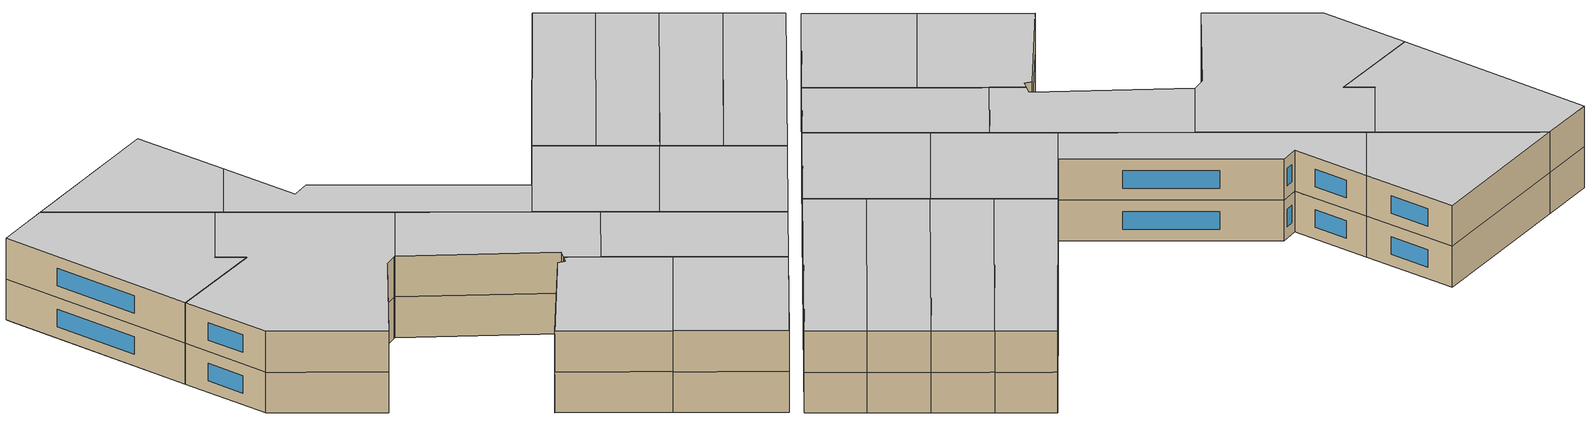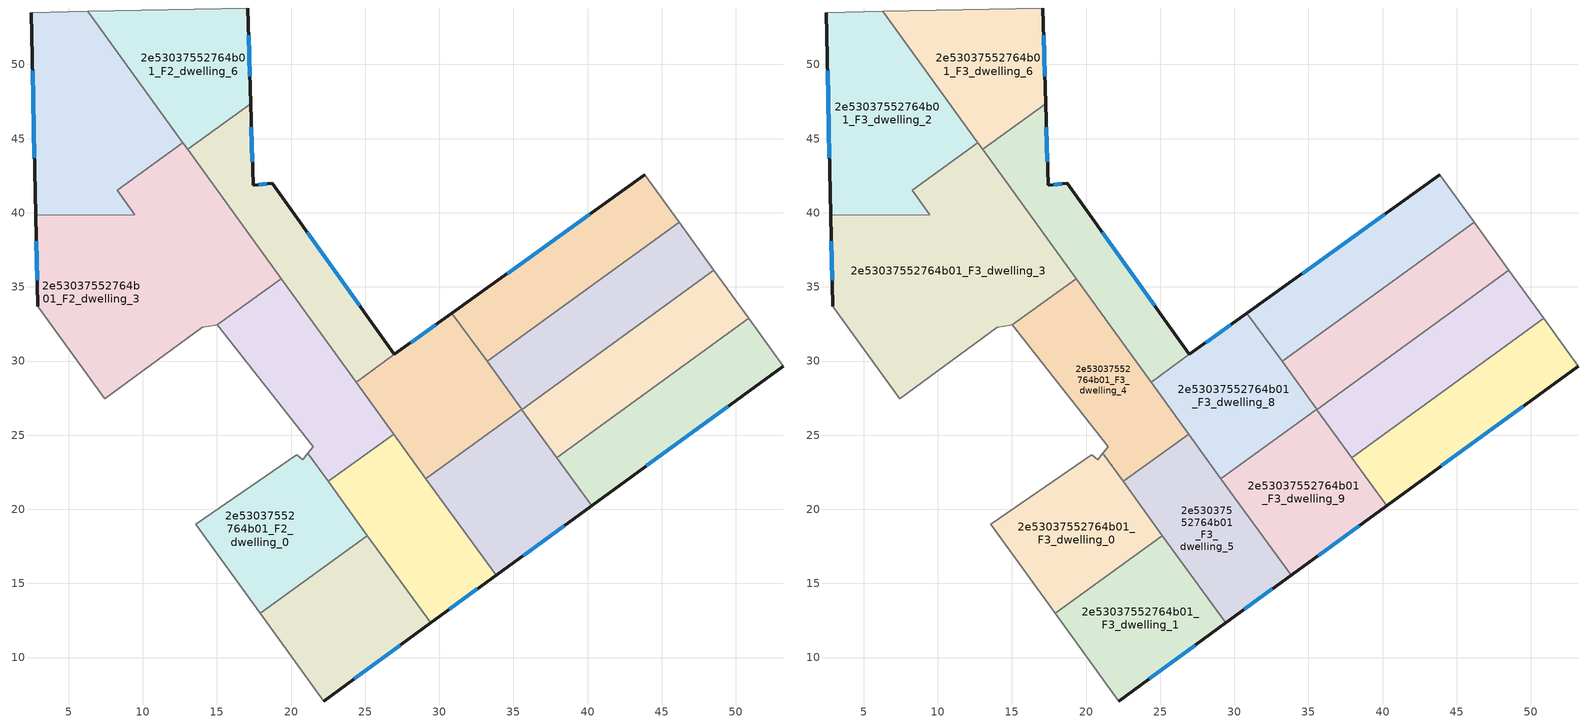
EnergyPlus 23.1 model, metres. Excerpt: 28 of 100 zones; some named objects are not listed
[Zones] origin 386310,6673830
2e53037552764b01_F2_dwelling_0
 floor to 2e53037552764b01_F1_dwelling_0 (EU_floor_Construction): 21.43,23.36 23.51,20.48 17.42,13.65 13.56,18.98 20.37,23.68 20.79,23.34 21.07,23.68 z6
 floor to 2e53037552764b01_F1_dwelling_1 (EU_floor_Construction): 23.51,20.48 25.15,18.22 17.91,12.98 17.42,13.65 z6
 floor to 2e53037552764b01_F1_dwelling_4 (EU_floor_Construction): 21.14,23.76 21.43,23.36 21.07,23.68 z6
 wall adiabatic (EU_wall_Construction): 21.14,23.76 20.79,23.34 20.37,23.68 13.56,18.98 17.91,12.98 z6:9
 wall to 2e53037552764b01_F2_dwelling_1 (EU_wall_Construction): 17.91,12.98 25.15,18.22 z6:9
 wall to 2e53037552764b01_F2_dwelling_5 (EU_wall_Construction): 25.15,18.22 22.5,21.88 z6:9
 wall to 2e53037552764b01_F2_dwelling_4 (EU_wall_Construction): 22.5,21.88 21.14,23.76 z6:9
2e53037552764b01_F2_dwelling_1
 floor to 2e53037552764b01_F1_dwelling_2 (EU_floor_Construction): 26.4,16.5 29.41,12.33 22.19,7.07 20.31,9.67 z6
 floor to 2e53037552764b01_F1_dwelling_1 (EU_floor_Construction): 25.15,18.22 26.4,16.5 20.31,9.67 17.91,12.98 z6
 wall outside (EU_wall_Construction): 22.19,7.07 29.41,12.33 z6:9
 wall adiabatic (EU_wall_Construction): 17.91,12.98 22.19,7.07 z6:9
 wall to 2e53037552764b01_F2_dwelling_5 (EU_wall_Construction): 29.41,12.33 25.15,18.22 z6:9
 window (EU_Window_Construction): 24.25,8.57 27.35,10.83 z6.86:8.14
2e53037552764b01_F2_dwelling_10
 floor to 2e53037552764b01_F1_dwelling_12 (EU_floor_Construction): 43.86,42.57 45.87,39.79 44.22,37.93 35.83,31.86 32.76,34.6 z6
 floor to 2e53037552764b01_F1_dwelling_13 (EU_floor_Construction): 45.87,39.79 46.18,39.36 44.22,37.93 z6
 floor to 2e53037552764b01_F1_dwelling_10 (EU_floor_Construction): 35.83,31.86 33.22,29.97 30.85,33.23 32.76,34.6 z6
 wall outside (EU_wall_Construction): 43.86,42.57 30.85,33.23 z6:9
 wall adiabatic (EU_wall_Construction): 46.18,39.36 43.86,42.57 z6:9
 wall to 2e53037552764b01_F2_dwelling_11 (EU_wall_Construction): 33.22,29.97 46.18,39.36 z6:9
 wall to 2e53037552764b01_F2_dwelling_8 (EU_wall_Construction): 30.85,33.23 33.22,29.97 z6:9
 window (EU_Window_Construction): 40.14,39.9 34.57,35.9 z6.86:8.14
2e53037552764b01_F2_dwelling_11
 floor to 2e53037552764b01_F1_dwelling_13 (EU_floor_Construction): 46.18,39.36 48.52,36.12 38.89,29.14 37.49,30.39 44.22,37.93 z6
 floor to 2e53037552764b01_F1_dwelling_10 (EU_floor_Construction): 38.37,29.61 36.26,27.24 35.56,26.73 35.55,26.75 33.22,29.97 35.83,31.86 z6
 floor to 2e53037552764b01_F1_dwelling_12 (EU_floor_Construction): 44.22,37.93 37.49,30.39 35.83,31.86 z6
 floor adiabatic (EU_floor_Construction): 38.89,29.14 36.26,27.24 38.37,29.61 z6
 wall adiabatic (EU_wall_Construction): 48.52,36.12 46.18,39.36 z6:9
 wall to 2e53037552764b01_F2_dwelling_12 (EU_wall_Construction): 35.56,26.73 48.52,36.12 z6:9
 wall to 2e53037552764b01_F2_dwelling_9 (EU_wall_Construction): 35.55,26.75 35.56,26.73 z6:9
 wall to 2e53037552764b01_F2_dwelling_8 (EU_wall_Construction): 33.21,29.97 35.55,26.75 z6:9
2e53037552764b01_F2_dwelling_12
 floor to 2e53037552764b01_F1_dwelling_14 (EU_floor_Construction): 49.03,35.41 50.86,32.87 41.95,26.42 41.43,26.88 z6
 floor to 2e53037552764b01_F1_dwelling_13 (EU_floor_Construction): 48.52,36.12 49.03,35.41 41.43,26.88 38.89,29.14 z6
 floor to 2e53037552764b01_F1_dwelling_10 (EU_floor_Construction): 36.26,27.24 35.67,26.58 35.56,26.73 z6
 floor adiabatic (EU_floor_Construction): 41.95,26.42 37.91,23.49 35.67,26.58 36.26,27.24 38.89,29.14 z6
 wall adiabatic (EU_wall_Construction): 50.86,32.87 48.52,36.12 z6:9
 wall to 2e53037552764b01_F2_dwelling_13 (EU_wall_Construction): 37.91,23.49 50.86,32.87 z6:9
 wall to 2e53037552764b01_F2_dwelling_9 (EU_wall_Construction): 35.56,26.73 37.91,23.49 z6:9
2e53037552764b01_F2_dwelling_13
 floor to 2e53037552764b01_F1_dwelling_14 (EU_floor_Construction): 50.86,32.87 53.19,29.65 45.01,23.69 41.95,26.42 z6
 floor adiabatic (EU_floor_Construction): 45.01,23.69 40.26,20.23 37.91,23.49 41.95,26.42 z6
 wall outside (EU_wall_Construction): 40.26,20.23 53.19,29.65 z6:9
 wall adiabatic (EU_wall_Construction): 53.19,29.65 50.86,32.87 z6:9
 wall to 2e53037552764b01_F2_dwelling_9 (EU_wall_Construction): 37.91,23.49 40.26,20.23 z6:9
 window (EU_Window_Construction): 43.96,22.92 49.5,26.96 z6.86:8.14
2e53037552764b01_F2_dwelling_2
 floor adiabatic (EU_floor_Construction): 12.32,44.43 8.72,41.82 2.61,47.26 2.48,53.19 z6
 floor to 2e53037552764b01_F1_dwelling_3 (EU_floor_Construction): 8.72,41.82 8.29,41.51 9.47,39.88 2.77,39.82 2.61,47.26 z6
 floor to 2e53037552764b01_F1_dwelling_7 (EU_floor_Construction): 6.28,53.58 12.7,44.71 12.32,44.43 2.48,53.19 2.48,53.5 z6
 wall outside (EU_wall_Construction): 2.48,53.5 2.77,39.82 z6:9
 wall to 2e53037552764b01_F2_dwelling_3 (EU_wall_Construction): 2.77,39.82 9.47,39.88 8.29,41.51 12.7,44.71 z6:9
 wall adiabatic (EU_wall_Construction): 6.28,53.58 2.48,53.5 z6:9
 wall to 2e53037552764b01_F2_dwelling_6 (EU_wall_Construction): 12.7,44.71 6.28,53.58 z6:9
 window (EU_Window_Construction): 2.56,49.59 2.69,43.72 z6.86:8.14
2e53037552764b01_F2_dwelling_3
 floor to 2e53037552764b01_F1_dwelling_3 (EU_floor_Construction): 13.56,37.51 10.01,33.53 12.58,31.24 7.44,27.44 2.9,33.71 2.77,39.82 9.47,39.88 8.29,41.51 8.72,41.82 z6
 floor to 2e53037552764b01_F1_dwelling_4 (EU_floor_Construction): 17.36,34.12 15.03,32.44 14.87,32.42 14.01,32.29 12.58,31.24 10.01,33.53 13.56,37.51 z6
 floor to 2e53037552764b01_F1_dwelling_6 (EU_floor_Construction): 12.82,43.99 9.93,40.74 8.72,41.82 12.32,44.43 z6
 floor to 2e53037552764b01_F1_dwelling_7 (EU_floor_Construction): 12.82,43.99 12.32,44.43 12.7,44.71 19.33,35.55 17.36,34.12 9.93,40.74 z6
 wall outside (EU_wall_Construction): 2.77,39.82 2.9,33.71 z6:9
 wall to 2e53037552764b01_F2_dwelling_4 (EU_wall_Construction): 15.03,32.44 19.33,35.55 z6:9
 wall adiabatic (EU_wall_Construction): 2.9,33.71 7.44,27.44 14.01,32.29 14.87,32.42 15.03,32.44 z6:9
 wall to 2e53037552764b01_F2_dwelling_7 (EU_wall_Construction): 19.33,35.55 13.02,44.27 z6:9
 wall to 2e53037552764b01_F2_dwelling_6 (EU_wall_Construction): 13.02,44.27 12.7,44.71 z6:9
 window (EU_Window_Construction): 2.81,38.07 2.87,35.45 z6.86:8.14
2e53037552764b01_F2_dwelling_4
 floor to 2e53037552764b01_F1_dwelling_4 (EU_floor_Construction): 25.83,26.58 26.14,26.15 22.67,22.26 21.43,23.36 21.14,23.76 21.5,24.22 15.03,32.44 17.36,34.12 z6
 floor to 2e53037552764b01_F1_dwelling_5 (EU_floor_Construction): 26.14,26.15 26.92,25.07 22.83,22.11 22.67,22.26 z6
 floor to 2e53037552764b01_F1_dwelling_8 (EU_floor_Construction): 20.14,34.44 25.83,26.58 18.75,32.88 z6
 floor to 2e53037552764b01_F1_dwelling_0 (EU_floor_Construction): 22.83,22.11 22.5,21.88 21.43,23.36 z6
 floor to 2e53037552764b01_F1_dwelling_7 (EU_floor_Construction): 19.33,35.55 20.14,34.44 18.75,32.88 17.36,34.12 z6
 wall to 2e53037552764b01_F2_dwelling_5 (EU_wall_Construction): 22.5,21.88 26.92,25.08 z6:9
 wall adiabatic (EU_wall_Construction): 15.03,32.44 21.5,24.22 21.14,23.76 z6:9
 wall to 2e53037552764b01_F2_dwelling_8 (EU_wall_Construction): 26.92,25.08 24.38,28.57 z6:9
 wall to 2e53037552764b01_F2_dwelling_7 (EU_wall_Construction): 24.38,28.57 19.33,35.55 z6:9
2e53037552764b01_F2_dwelling_5
 floor to 2e53037552764b01_F1_dwelling_2 (EU_floor_Construction): 31.83,14.09 29.41,12.33 26.4,16.5 27.61,17.86 z6
 floor to 2e53037552764b01_F1_dwelling_0 (EU_floor_Construction): 24.02,21.05 23.51,20.48 22.5,21.88 22.83,22.11 z6
 floor to 2e53037552764b01_F1_dwelling_5 (EU_floor_Construction): 26.92,25.07 33.82,15.54 31.83,14.09 22.83,22.11 z6
 floor to 2e53037552764b01_F1_dwelling_1 (EU_floor_Construction): 27.61,17.86 26.4,16.5 23.51,20.48 24.02,21.05 z6
 wall outside (EU_wall_Construction): 29.41,12.33 33.82,15.54 z6:9
 wall to 2e53037552764b01_F2_dwelling_9 (EU_wall_Construction): 33.82,15.54 29.09,22.07 z6:9
 wall to 2e53037552764b01_F2_dwelling_8 (EU_wall_Construction): 29.09,22.07 26.92,25.07 z6:9
 window (EU_Window_Construction): 30.67,13.25 32.56,14.62 z6.86:8.14
2e53037552764b01_F2_dwelling_6
 floor to 2e53037552764b01_F1_dwelling_7 (EU_floor_Construction): 17.08,53.81 17.27,47.34 13.02,44.27 6.28,53.58 z6
 wall outside (EU_wall_Construction): 17.27,47.34 17.08,53.81 z6:9
 wall to 2e53037552764b01_F2_dwelling_7 (EU_wall_Construction): 13.02,44.27 17.27,47.34 z6:9
 wall adiabatic (EU_wall_Construction): 17.08,53.81 6.28,53.58 z6:9
 window (EU_Window_Construction): 17.22,49.19 17.13,51.96 z6.86:8.14
2e53037552764b01_F2_dwelling_7
 floor adiabatic (EU_floor_Construction): 22.34,36.92 26.97,30.45 24.38,28.57 20.14,34.44 z6
 floor to 2e53037552764b01_F1_dwelling_7 (EU_floor_Construction): 17.27,47.34 17.43,41.87 18.72,41.98 22.34,36.92 20.14,34.44 13.02,44.27 z6
 wall outside (EU_wall_Construction): 26.97,30.45 18.72,41.98 17.43,41.87 17.27,47.34 z6:9
 wall to 2e53037552764b01_F2_dwelling_8 (EU_wall_Construction): 24.38,28.57 26.97,30.45 z6:9
 window (EU_Window_Construction): 17.39,43.43 17.32,45.78 / 18.35,41.95 17.8,41.9 / 24.62,33.74 21.08,38.68 z6.86:8.14
2e53037552764b01_F2_dwelling_8
 floor to 2e53037552764b01_F1_dwelling_10 (EU_floor_Construction): 30.85,33.23 35.55,26.75 33.68,25.4 27.55,30.86 z6
 floor to 2e53037552764b01_F1_dwelling_5 (EU_floor_Construction): 30.08,22.79 29.09,22.07 26.14,26.15 26.21,26.24 z6
 floor to 2e53037552764b01_F1_dwelling_8 (EU_floor_Construction): 30.66,28.1 27.77,24.85 25.83,26.58 24.38,28.57 26.97,30.45 27.55,30.86 z6
 floor to 2e53037552764b01_F1_dwelling_9 (EU_floor_Construction): 33.68,25.4 30.08,22.79 27.77,24.85 30.66,28.1 z6
 floor to 2e53037552764b01_F1_dwelling_4 (EU_floor_Construction): 26.21,26.24 26.14,26.15 25.83,26.58 z6
 wall outside (EU_wall_Construction): 30.85,33.23 26.97,30.45 z6:9
 wall to 2e53037552764b01_F2_dwelling_9 (EU_wall_Construction): 29.09,22.07 35.55,26.75 z6:9
 window (EU_Window_Construction): 29.74,32.44 28.08,31.24 z6.86:8.14
2e53037552764b01_F2_dwelling_9
 floor to 2e53037552764b01_F1_dwelling_5 (EU_floor_Construction): 36.24,17.3 33.82,15.54 29.09,22.07 30.08,22.79 z6
 floor to 2e53037552764b01_F1_dwelling_9 (EU_floor_Construction): 39.84,19.92 36.24,17.3 30.08,22.79 33.68,25.4 z6
 floor to 2e53037552764b01_F1_dwelling_10 (EU_floor_Construction): 35.56,26.73 35.67,26.58 34.21,24.93 33.68,25.4 35.55,26.75 z6
 floor to 2e53037552764b01_F1_dwelling_11 (EU_floor_Construction): 35.67,26.58 40.26,20.23 39.84,19.92 34.21,24.93 z6
 wall outside (EU_wall_Construction): 33.82,15.54 40.26,20.23 z6:9
 window (EU_Window_Construction): 35.66,16.88 38.42,18.89 z6.86:8.14
2e53037552764b01_F3_dwelling_0
 floor to 2e53037552764b01_F2_dwelling_0 (EU_floor_Construction): 21.14,23.76 25.15,18.22 17.91,12.98 13.56,18.98 20.37,23.68 20.79,23.34 z9
 wall adiabatic (EU_wall_Construction): 21.14,23.76 20.79,23.34 20.37,23.68 13.56,18.98 17.91,12.98 z9:12
 wall to 2e53037552764b01_F3_dwelling_1 (EU_wall_Construction): 17.91,12.98 25.15,18.22 z9:12
 wall to 2e53037552764b01_F3_dwelling_5 (EU_wall_Construction): 25.15,18.22 22.5,21.88 z9:12
 wall to 2e53037552764b01_F3_dwelling_4 (EU_wall_Construction): 22.5,21.88 21.14,23.76 z9:12
 ceiling to 2e53037552764b01_F4_dwelling_0 (EU_floor_Construction): 25.15,18.22 21.14,23.76 20.79,23.34 20.37,23.68 13.56,18.98 17.91,12.98 z12
2e53037552764b01_F3_dwelling_1
 floor to 2e53037552764b01_F2_dwelling_1 (EU_floor_Construction): 25.15,18.22 29.41,12.33 22.19,7.07 17.91,12.98 z9
 wall outside (EU_wall_Construction): 22.19,7.07 29.41,12.33 z9:12
 wall adiabatic (EU_wall_Construction): 17.91,12.98 22.19,7.07 z9:12
 wall to 2e53037552764b01_F3_dwelling_5 (EU_wall_Construction): 29.41,12.33 25.15,18.22 z9:12
 window (EU_Window_Construction): 24.25,8.57 27.35,10.83 z9.86:11.14
 ceiling to 2e53037552764b01_F4_dwelling_1 (EU_floor_Construction): 29.41,12.33 25.15,18.22 17.91,12.98 22.19,7.07 z12
2e53037552764b01_F3_dwelling_10
 floor to 2e53037552764b01_F2_dwelling_10 (EU_floor_Construction): 43.86,42.57 46.18,39.36 33.22,29.97 30.85,33.23 z9
 wall outside (EU_wall_Construction): 43.86,42.57 30.85,33.23 z9:12
 wall adiabatic (EU_wall_Construction): 46.18,39.36 43.86,42.57 z9:12
 wall to 2e53037552764b01_F3_dwelling_11 (EU_wall_Construction): 33.22,29.97 46.18,39.36 z9:12
 wall to 2e53037552764b01_F3_dwelling_8 (EU_wall_Construction): 30.85,33.23 33.22,29.97 z9:12
 window (EU_Window_Construction): 40.14,39.9 34.57,35.9 z9.86:11.14
 ceiling to 2e53037552764b01_F4_dwelling_10 (EU_floor_Construction): 46.18,39.36 43.86,42.57 30.85,33.23 33.22,29.97 z12
2e53037552764b01_F3_dwelling_11
 floor to 2e53037552764b01_F2_dwelling_11 (EU_floor_Construction): 46.18,39.36 48.52,36.12 35.56,26.73 33.22,29.97 z9
 wall adiabatic (EU_wall_Construction): 48.52,36.12 46.18,39.36 z9:12
 wall to 2e53037552764b01_F3_dwelling_12 (EU_wall_Construction): 35.56,26.73 48.52,36.12 z9:12
 wall to 2e53037552764b01_F3_dwelling_9 (EU_wall_Construction): 35.55,26.75 35.56,26.73 z9:12
 wall to 2e53037552764b01_F3_dwelling_8 (EU_wall_Construction): 33.21,29.97 35.55,26.75 z9:12
 ceiling to 2e53037552764b01_F4_dwelling_11 (EU_floor_Construction): 48.52,36.12 46.18,39.36 33.22,29.97 35.56,26.73 z12
2e53037552764b01_F3_dwelling_12
 floor to 2e53037552764b01_F2_dwelling_12 (EU_floor_Construction): 48.52,36.12 50.86,32.87 37.91,23.49 35.56,26.73 z9
 wall adiabatic (EU_wall_Construction): 50.86,32.87 48.52,36.12 z9:12
 wall to 2e53037552764b01_F3_dwelling_13 (EU_wall_Construction): 37.91,23.49 50.86,32.87 z9:12
 wall to 2e53037552764b01_F3_dwelling_9 (EU_wall_Construction): 35.56,26.73 37.91,23.49 z9:12
 ceiling to 2e53037552764b01_F4_dwelling_12 (EU_floor_Construction): 50.86,32.87 48.52,36.12 35.56,26.73 37.91,23.49 z12
2e53037552764b01_F3_dwelling_13
 floor to 2e53037552764b01_F2_dwelling_13 (EU_floor_Construction): 50.86,32.87 53.19,29.65 40.26,20.23 37.91,23.49 z9
 wall outside (EU_wall_Construction): 40.26,20.23 53.19,29.65 z9:12
 wall adiabatic (EU_wall_Construction): 53.19,29.65 50.86,32.87 z9:12
 wall to 2e53037552764b01_F3_dwelling_9 (EU_wall_Construction): 37.91,23.49 40.26,20.23 z9:12
 window (EU_Window_Construction): 43.96,22.92 49.5,26.96 z9.86:11.14
 ceiling to 2e53037552764b01_F4_dwelling_13 (EU_floor_Construction): 53.19,29.65 50.86,32.87 37.91,23.49 40.26,20.23 z12
2e53037552764b01_F3_dwelling_2
 floor to 2e53037552764b01_F2_dwelling_2 (EU_floor_Construction): 6.28,53.58 12.7,44.71 8.29,41.51 9.47,39.88 2.77,39.82 2.48,53.5 z9
 wall outside (EU_wall_Construction): 2.48,53.5 2.77,39.82 z9:12
 wall to 2e53037552764b01_F3_dwelling_3 (EU_wall_Construction): 2.77,39.82 9.47,39.88 8.29,41.51 12.7,44.71 z9:12
 wall adiabatic (EU_wall_Construction): 6.28,53.58 2.48,53.5 z9:12
 wall to 2e53037552764b01_F3_dwelling_6 (EU_wall_Construction): 12.7,44.71 6.28,53.58 z9:12
 window (EU_Window_Construction): 2.56,49.59 2.69,43.72 z9.86:11.14
 ceiling to 2e53037552764b01_F4_dwelling_2 (EU_floor_Construction): 9.47,39.88 8.29,41.51 12.7,44.71 6.28,53.58 2.48,53.5 2.77,39.82 z12
2e53037552764b01_F3_dwelling_3
 floor to 2e53037552764b01_F2_dwelling_3 (EU_floor_Construction): 12.7,44.71 19.33,35.55 15.03,32.44 14.87,32.42 14.01,32.29 7.44,27.44 2.9,33.71 2.77,39.82 9.47,39.88 8.29,41.51 z9
 wall outside (EU_wall_Construction): 2.77,39.82 2.9,33.71 z9:12
 wall to 2e53037552764b01_F3_dwelling_4 (EU_wall_Construction): 15.03,32.44 19.33,35.55 z9:12
 wall adiabatic (EU_wall_Construction): 2.9,33.71 7.44,27.44 14.01,32.29 14.87,32.42 15.03,32.44 z9:12
 wall to 2e53037552764b01_F3_dwelling_7 (EU_wall_Construction): 19.33,35.55 13.02,44.27 z9:12
 wall to 2e53037552764b01_F3_dwelling_6 (EU_wall_Construction): 13.02,44.27 12.7,44.71 z9:12
 window (EU_Window_Construction): 2.81,38.07 2.87,35.45 z9.86:11.14
 ceiling to 2e53037552764b01_F4_dwelling_3 (EU_floor_Construction): 15.03,32.44 19.33,35.55 12.7,44.71 8.29,41.51 9.47,39.88 2.77,39.82 2.9,33.71 7.44,27.44 14.01,32.29 14.87,32.42 z12
2e53037552764b01_F3_dwelling_4
 floor to 2e53037552764b01_F2_dwelling_4 (EU_floor_Construction): 19.33,35.55 26.92,25.08 22.5,21.88 21.14,23.76 21.5,24.22 15.03,32.44 z9
 wall to 2e53037552764b01_F3_dwelling_5 (EU_wall_Construction): 22.5,21.88 26.92,25.08 z9:12
 wall adiabatic (EU_wall_Construction): 15.03,32.44 21.5,24.22 21.14,23.76 z9:12
 wall to 2e53037552764b01_F3_dwelling_8 (EU_wall_Construction): 26.92,25.08 24.38,28.57 z9:12
 wall to 2e53037552764b01_F3_dwelling_7 (EU_wall_Construction): 24.38,28.57 19.33,35.55 z9:12
 ceiling to 2e53037552764b01_F4_dwelling_4 (EU_floor_Construction): 26.92,25.08 19.33,35.55 15.03,32.44 21.5,24.22 21.14,23.76 22.5,21.88 z12
2e53037552764b01_F3_dwelling_5
 floor to 2e53037552764b01_F2_dwelling_5 (EU_floor_Construction): 26.92,25.08 33.82,15.54 29.41,12.33 22.5,21.88 z9
 wall outside (EU_wall_Construction): 29.41,12.33 33.82,15.54 z9:12
 wall to 2e53037552764b01_F3_dwelling_9 (EU_wall_Construction): 33.82,15.54 29.09,22.07 z9:12
 wall to 2e53037552764b01_F3_dwelling_8 (EU_wall_Construction): 29.09,22.07 26.92,25.07 z9:12
 window (EU_Window_Construction): 30.67,13.25 32.56,14.62 z9.86:11.14
 ceiling to 2e53037552764b01_F4_dwelling_5 (EU_floor_Construction): 33.82,15.54 26.92,25.08 22.5,21.88 29.41,12.33 z12
2e53037552764b01_F3_dwelling_6
 floor to 2e53037552764b01_F2_dwelling_6 (EU_floor_Construction): 17.08,53.81 17.27,47.34 13.02,44.27 6.28,53.58 z9
 wall outside (EU_wall_Construction): 17.27,47.34 17.08,53.81 z9:12
 wall to 2e53037552764b01_F3_dwelling_7 (EU_wall_Construction): 13.02,44.27 17.27,47.34 z9:12
 wall adiabatic (EU_wall_Construction): 17.08,53.81 6.28,53.58 z9:12
 window (EU_Window_Construction): 17.22,49.19 17.13,51.96 z9.86:11.14
 ceiling to 2e53037552764b01_F4_dwelling_6 (EU_floor_Construction): 17.27,47.34 17.08,53.81 6.28,53.58 13.02,44.27 z12
2e53037552764b01_F3_dwelling_7
 floor to 2e53037552764b01_F2_dwelling_7 (EU_floor_Construction): 17.27,47.34 17.43,41.87 18.72,41.98 26.97,30.45 24.38,28.57 13.02,44.27 z9
 wall outside (EU_wall_Construction): 26.97,30.45 18.72,41.98 17.43,41.87 17.27,47.34 z9:12
 wall to 2e53037552764b01_F3_dwelling_8 (EU_wall_Construction): 24.38,28.57 26.97,30.45 z9:12
 window (EU_Window_Construction): 17.39,43.43 17.32,45.78 / 18.35,41.95 17.8,41.9 / 24.62,33.74 21.08,38.68 z9.86:11.14
 ceiling to 2e53037552764b01_F4_dwelling_7 (EU_floor_Construction): 26.97,30.45 18.72,41.98 17.43,41.87 17.27,47.34 13.02,44.27 24.38,28.57 z12
2e53037552764b01_F3_dwelling_8
 floor to 2e53037552764b01_F2_dwelling_8 (EU_floor_Construction): 30.85,33.23 35.55,26.75 29.09,22.07 24.38,28.57 26.97,30.45 z9
 wall outside (EU_wall_Construction): 30.85,33.23 26.97,30.45 z9:12
 wall to 2e53037552764b01_F3_dwelling_9 (EU_wall_Construction): 29.09,22.07 35.55,26.75 z9:12
 window (EU_Window_Construction): 29.74,32.44 28.08,31.24 z9.86:11.14
 ceiling to 2e53037552764b01_F4_dwelling_8 (EU_floor_Construction): 35.55,26.75 30.85,33.23 26.97,30.45 24.38,28.57 29.09,22.07 z12
2e53037552764b01_F3_dwelling_9
 floor to 2e53037552764b01_F2_dwelling_9 (EU_floor_Construction): 35.55,26.75 40.26,20.23 33.82,15.54 29.09,22.07 z9
 wall outside (EU_wall_Construction): 33.82,15.54 40.26,20.23 z9:12
 window (EU_Window_Construction): 35.66,16.88 38.42,18.89 z9.86:11.14
 ceiling to 2e53037552764b01_F4_dwelling_9 (EU_floor_Construction): 40.26,20.23 35.55,26.75 29.09,22.07 33.82,15.54 z12
[Building]
EU S2 Campaign: North Axis=0; Terrain=City; Solar Distribution=FullExterior
[Site:Location]
Helsinki-Vantaa.AP: Latitude=60.317; Longitude=24.963; Time Zone=2; Elevation=54.6
[SizingPeriod:WeatherFileDays]
AnnualSizingPeriod: Begin Month=1; Begin Day of Month=1; End Month=12; End Day of Month=31; Day of Week for Start Day=Monday; Use Weather File Daylight Saving Period=No; Use Weather File Rain and Snow Indicators=No
[MATERIAL]
EU_InternalMass_Material: Roughness=MediumRough; Thickness=0.1; Conductivity=1; Density=1800; Specific Heat=900; Thermal Absorptance=0.9; Solar Absorptance=0.7; Visible Absorptance=0.7
[MATERIAL:NOMASS] Roughness=MediumRough; Thermal Absorptance=0.9; Solar Absorptance=0.7; Visible Absorptance=0.7
Name | Thermal Resistance
EU_wall_NoMass | 1.10183
EU_floor_NoMass | 1.70606
[WINDOWMATERIAL:SIMPLEGLAZINGSYSTEM]
EU_Window_SimpleGlazing: UFactor=3.11035; Solar Heat Gain Coefficient=0.8; Visible Transmittance=0.8
[CONSTRUCTION]
EU_wall_Construction: EU_wall_NoMass
EU_floor_Construction: EU_floor_NoMass
EU_Window_Construction: EU_Window_SimpleGlazing
EU_InternalMass_Construction: EU_InternalMass_Material
[ZONE] Type=1; Multiplier=1; Ceiling Height=autocalculate; Floor Area=autocalculate; Part of Total Floor Area=Yes
Name | Volume
2e53037552764b01_F2_dwelling_0; 2e53037552764b01_F3_dwelling_0 | 195.252
2e53037552764b01_F2_dwelling_1; 2e53037552764b01_F3_dwelling_1 | 195.243
2e53037552764b01_F2_dwelling_10; 2e53037552764b01_F3_dwelling_10 | 191.922
2e53037552764b01_F2_dwelling_11; 2e53037552764b01_F3_dwelling_11 | 191.925
2e53037552764b01_F2_dwelling_12; 2e53037552764b01_F3_dwelling_12 | 191.979
2e53037552764b01_F2_dwelling_13; 2e53037552764b01_F3_dwelling_13 | 191.926
2e53037552764b01_F2_dwelling_2; 2e53037552764b01_F3_dwelling_2 | 289.006
2e53037552764b01_F2_dwelling_3; 2e53037552764b01_F3_dwelling_3 | 468.352
2e53037552764b01_F2_dwelling_4; 2e53037552764b01_F3_dwelling_4 | 200.394
2e53037552764b01_F2_dwelling_5; 2e53037552764b01_F3_dwelling_5 | 192.623
2e53037552764b01_F2_dwelling_6; 2e53037552764b01_F3_dwelling_6 | 195.306
2e53037552764b01_F2_dwelling_7; 2e53037552764b01_F3_dwelling_7 | 193.501
2e53037552764b01_F2_dwelling_8; 2e53037552764b01_F3_dwelling_8 | 191.718
2e53037552764b01_F2_dwelling_9; 2e53037552764b01_F3_dwelling_9 | 192.622
[INTERNALMASS] Construction=EU_InternalMass_Construction
Name | Zone or ZoneList | Surface Area
2e53037552764b01_F2_dwelling_0_EU_InternalMass | 2e53037552764b01_F2_dwelling_0 | 65.084
2e53037552764b01_F2_dwelling_1_EU_InternalMass | 2e53037552764b01_F2_dwelling_1 | 65.0815
2e53037552764b01_F2_dwelling_2_EU_InternalMass | 2e53037552764b01_F2_dwelling_2 | 96.3341
2e53037552764b01_F2_dwelling_3_EU_InternalMass | 2e53037552764b01_F2_dwelling_3 | 156.119
2e53037552764b01_F2_dwelling_4_EU_InternalMass | 2e53037552764b01_F2_dwelling_4 | 66.7983
2e53037552764b01_F2_dwelling_5_EU_InternalMass | 2e53037552764b01_F2_dwelling_5 | 64.2073
2e53037552764b01_F2_dwelling_6_EU_InternalMass | 2e53037552764b01_F2_dwelling_6 | 65.0996
2e53037552764b01_F2_dwelling_7_EU_InternalMass | 2e53037552764b01_F2_dwelling_7 | 64.5004
2e53037552764b01_F2_dwelling_8_EU_InternalMass | 2e53037552764b01_F2_dwelling_8 | 63.9058
2e53037552764b01_F2_dwelling_9_EU_InternalMass | 2e53037552764b01_F2_dwelling_9 | 64.207
2e53037552764b01_F2_dwelling_10_EU_InternalMass | 2e53037552764b01_F2_dwelling_10 | 63.9739
2e53037552764b01_F2_dwelling_11_EU_InternalMass | 2e53037552764b01_F2_dwelling_11 | 63.9748
2e53037552764b01_F2_dwelling_12_EU_InternalMass | 2e53037552764b01_F2_dwelling_12 | 63.9931
2e53037552764b01_F2_dwelling_13_EU_InternalMass | 2e53037552764b01_F2_dwelling_13 | 63.9753
2e53037552764b01_F3_dwelling_0_EU_InternalMass | 2e53037552764b01_F3_dwelling_0 | 65.084
2e53037552764b01_F3_dwelling_1_EU_InternalMass | 2e53037552764b01_F3_dwelling_1 | 65.0815
2e53037552764b01_F3_dwelling_2_EU_InternalMass | 2e53037552764b01_F3_dwelling_2 | 96.3341
2e53037552764b01_F3_dwelling_3_EU_InternalMass | 2e53037552764b01_F3_dwelling_3 | 156.119
2e53037552764b01_F3_dwelling_4_EU_InternalMass | 2e53037552764b01_F3_dwelling_4 | 66.7983
2e53037552764b01_F3_dwelling_5_EU_InternalMass | 2e53037552764b01_F3_dwelling_5 | 64.2073
2e53037552764b01_F3_dwelling_6_EU_InternalMass | 2e53037552764b01_F3_dwelling_6 | 65.0996
2e53037552764b01_F3_dwelling_7_EU_InternalMass | 2e53037552764b01_F3_dwelling_7 | 64.5004
2e53037552764b01_F3_dwelling_8_EU_InternalMass | 2e53037552764b01_F3_dwelling_8 | 63.9058
2e53037552764b01_F3_dwelling_9_EU_InternalMass | 2e53037552764b01_F3_dwelling_9 | 64.207
2e53037552764b01_F3_dwelling_10_EU_InternalMass | 2e53037552764b01_F3_dwelling_10 | 63.9739
2e53037552764b01_F3_dwelling_11_EU_InternalMass | 2e53037552764b01_F3_dwelling_11 | 63.9748
2e53037552764b01_F3_dwelling_12_EU_InternalMass | 2e53037552764b01_F3_dwelling_12 | 63.9931
2e53037552764b01_F3_dwelling_13_EU_InternalMass | 2e53037552764b01_F3_dwelling_13 | 63.9753
[OTHEREQUIPMENT] Fuel Type=Electricity; Design Level Calculation Method=Watts/Area; Power per Zone Floor Area=1; Fraction Latent=0; Fraction Radiant=0; Fraction Lost=0; Carbon Dioxide Generation Rate=0; EndUse Subcategory=EU_Step8_InternalGains
Name | Zone or ZoneList or Space or SpaceList | Schedule
EU_Step8_InternalGain_2e53037552764b01_F2_dwelling_0_f000 | 2e53037552764b01_F2_dwelling_0 | EU_Step8_GainSchedule_2e53037552764b01_F2_dwelling_0_f000
EU_Step8_InternalGain_2e53037552764b01_F2_dwelling_1_f000 | 2e53037552764b01_F2_dwelling_1 | EU_Step8_GainSchedule_2e53037552764b01_F2_dwelling_1_f000
EU_Step8_InternalGain_2e53037552764b01_F2_dwelling_2_f000 | 2e53037552764b01_F2_dwelling_2 | EU_Step8_GainSchedule_2e53037552764b01_F2_dwelling_2_f000
EU_Step8_InternalGain_2e53037552764b01_F2_dwelling_3_f000 | 2e53037552764b01_F2_dwelling_3 | EU_Step8_GainSchedule_2e53037552764b01_F2_dwelling_3_f000
EU_Step8_InternalGain_2e53037552764b01_F2_dwelling_4_f000 | 2e53037552764b01_F2_dwelling_4 | EU_Step8_GainSchedule_2e53037552764b01_F2_dwelling_4_f000
EU_Step8_InternalGain_2e53037552764b01_F2_dwelling_5_f000 | 2e53037552764b01_F2_dwelling_5 | EU_Step8_GainSchedule_2e53037552764b01_F2_dwelling_5_f000
EU_Step8_InternalGain_2e53037552764b01_F2_dwelling_6_f000 | 2e53037552764b01_F2_dwelling_6 | EU_Step8_GainSchedule_2e53037552764b01_F2_dwelling_6_f000
EU_Step8_InternalGain_2e53037552764b01_F2_dwelling_7_f000 | 2e53037552764b01_F2_dwelling_7 | EU_Step8_GainSchedule_2e53037552764b01_F2_dwelling_7_f000
EU_Step8_InternalGain_2e53037552764b01_F2_dwelling_8_f000 | 2e53037552764b01_F2_dwelling_8 | EU_Step8_GainSchedule_2e53037552764b01_F2_dwelling_8_f000
EU_Step8_InternalGain_2e53037552764b01_F2_dwelling_9_f000 | 2e53037552764b01_F2_dwelling_9 | EU_Step8_GainSchedule_2e53037552764b01_F2_dwelling_9_f000
EU_Step8_InternalGain_2e53037552764b01_F2_dwelling_10_f000 | 2e53037552764b01_F2_dwelling_10 | EU_Step8_GainSchedule_2e53037552764b01_F2_dwelling_10_f000
EU_Step8_InternalGain_2e53037552764b01_F2_dwelling_11_f000 | 2e53037552764b01_F2_dwelling_11 | EU_Step8_GainSchedule_2e53037552764b01_F2_dwelling_11_f000
EU_Step8_InternalGain_2e53037552764b01_F2_dwelling_12_f000 | 2e53037552764b01_F2_dwelling_12 | EU_Step8_GainSchedule_2e53037552764b01_F2_dwelling_12_f000
EU_Step8_InternalGain_2e53037552764b01_F2_dwelling_13_f000 | 2e53037552764b01_F2_dwelling_13 | EU_Step8_GainSchedule_2e53037552764b01_F2_dwelling_13_f000
EU_Step8_InternalGain_2e53037552764b01_F3_dwelling_0_f000 | 2e53037552764b01_F3_dwelling_0 | EU_Step8_GainSchedule_2e53037552764b01_F3_dwelling_0_f000
EU_Step8_InternalGain_2e53037552764b01_F3_dwelling_1_f000 | 2e53037552764b01_F3_dwelling_1 | EU_Step8_GainSchedule_2e53037552764b01_F3_dwelling_1_f000
EU_Step8_InternalGain_2e53037552764b01_F3_dwelling_2_f000 | 2e53037552764b01_F3_dwelling_2 | EU_Step8_GainSchedule_2e53037552764b01_F3_dwelling_2_f000
EU_Step8_InternalGain_2e53037552764b01_F3_dwelling_3_f000 | 2e53037552764b01_F3_dwelling_3 | EU_Step8_GainSchedule_2e53037552764b01_F3_dwelling_3_f000
EU_Step8_InternalGain_2e53037552764b01_F3_dwelling_4_f000 | 2e53037552764b01_F3_dwelling_4 | EU_Step8_GainSchedule_2e53037552764b01_F3_dwelling_4_f000
EU_Step8_InternalGain_2e53037552764b01_F3_dwelling_5_f000 | 2e53037552764b01_F3_dwelling_5 | EU_Step8_GainSchedule_2e53037552764b01_F3_dwelling_5_f000
EU_Step8_InternalGain_2e53037552764b01_F3_dwelling_6_f000 | 2e53037552764b01_F3_dwelling_6 | EU_Step8_GainSchedule_2e53037552764b01_F3_dwelling_6_f000
EU_Step8_InternalGain_2e53037552764b01_F3_dwelling_7_f000 | 2e53037552764b01_F3_dwelling_7 | EU_Step8_GainSchedule_2e53037552764b01_F3_dwelling_7_f000
EU_Step8_InternalGain_2e53037552764b01_F3_dwelling_8_f000 | 2e53037552764b01_F3_dwelling_8 | EU_Step8_GainSchedule_2e53037552764b01_F3_dwelling_8_f000
EU_Step8_InternalGain_2e53037552764b01_F3_dwelling_9_f000 | 2e53037552764b01_F3_dwelling_9 | EU_Step8_GainSchedule_2e53037552764b01_F3_dwelling_9_f000
EU_Step8_InternalGain_2e53037552764b01_F3_dwelling_10_f000 | 2e53037552764b01_F3_dwelling_10 | EU_Step8_GainSchedule_2e53037552764b01_F3_dwelling_10_f000
EU_Step8_InternalGain_2e53037552764b01_F3_dwelling_11_f000 | 2e53037552764b01_F3_dwelling_11 | EU_Step8_GainSchedule_2e53037552764b01_F3_dwelling_11_f000
EU_Step8_InternalGain_2e53037552764b01_F3_dwelling_12_f000 | 2e53037552764b01_F3_dwelling_12 | EU_Step8_GainSchedule_2e53037552764b01_F3_dwelling_12_f000
EU_Step8_InternalGain_2e53037552764b01_F3_dwelling_13_f000 | 2e53037552764b01_F3_dwelling_13 | EU_Step8_GainSchedule_2e53037552764b01_F3_dwelling_13_f000
[ZONEVENTILATION:DESIGNFLOWRATE] Schedule=EU_AlwaysOn; Design Flow Rate Calculation Method=AirChanges/Hour; Air Changes per Hour=0.756316; Ventilation Type=Natural; Fan Pressure Rise=0; Fan Total Efficiency=1; Constant Term Coefficient=1; Temperature Term Coefficient=0; Velocity Term Coefficient=0; Velocity Squared Term Coefficient=0; Minimum Indoor Temperature=-100; Maximum Indoor Temperature=100; Delta Temperature=-100; Minimum Outdoor Temperature=-100; Maximum Outdoor Temperature=100; Maximum Wind Speed=40
Name | Zone or ZoneList or Space or SpaceList
EU_ConstantAir_2e53037552764b01_F2_dwelling_0 | 2e53037552764b01_F2_dwelling_0
EU_ConstantAir_2e53037552764b01_F2_dwelling_1 | 2e53037552764b01_F2_dwelling_1
EU_ConstantAir_2e53037552764b01_F2_dwelling_2 | 2e53037552764b01_F2_dwelling_2
EU_ConstantAir_2e53037552764b01_F2_dwelling_3 | 2e53037552764b01_F2_dwelling_3
EU_ConstantAir_2e53037552764b01_F2_dwelling_4 | 2e53037552764b01_F2_dwelling_4
EU_ConstantAir_2e53037552764b01_F2_dwelling_5 | 2e53037552764b01_F2_dwelling_5
EU_ConstantAir_2e53037552764b01_F2_dwelling_6 | 2e53037552764b01_F2_dwelling_6
EU_ConstantAir_2e53037552764b01_F2_dwelling_7 | 2e53037552764b01_F2_dwelling_7
EU_ConstantAir_2e53037552764b01_F2_dwelling_8 | 2e53037552764b01_F2_dwelling_8
EU_ConstantAir_2e53037552764b01_F2_dwelling_9 | 2e53037552764b01_F2_dwelling_9
EU_ConstantAir_2e53037552764b01_F2_dwelling_10 | 2e53037552764b01_F2_dwelling_10
EU_ConstantAir_2e53037552764b01_F2_dwelling_11 | 2e53037552764b01_F2_dwelling_11
EU_ConstantAir_2e53037552764b01_F2_dwelling_12 | 2e53037552764b01_F2_dwelling_12
EU_ConstantAir_2e53037552764b01_F2_dwelling_13 | 2e53037552764b01_F2_dwelling_13
EU_ConstantAir_2e53037552764b01_F3_dwelling_0 | 2e53037552764b01_F3_dwelling_0
EU_ConstantAir_2e53037552764b01_F3_dwelling_1 | 2e53037552764b01_F3_dwelling_1
EU_ConstantAir_2e53037552764b01_F3_dwelling_2 | 2e53037552764b01_F3_dwelling_2
EU_ConstantAir_2e53037552764b01_F3_dwelling_3 | 2e53037552764b01_F3_dwelling_3
EU_ConstantAir_2e53037552764b01_F3_dwelling_4 | 2e53037552764b01_F3_dwelling_4
EU_ConstantAir_2e53037552764b01_F3_dwelling_5 | 2e53037552764b01_F3_dwelling_5
EU_ConstantAir_2e53037552764b01_F3_dwelling_6 | 2e53037552764b01_F3_dwelling_6
EU_ConstantAir_2e53037552764b01_F3_dwelling_7 | 2e53037552764b01_F3_dwelling_7
EU_ConstantAir_2e53037552764b01_F3_dwelling_8 | 2e53037552764b01_F3_dwelling_8
EU_ConstantAir_2e53037552764b01_F3_dwelling_9 | 2e53037552764b01_F3_dwelling_9
EU_ConstantAir_2e53037552764b01_F3_dwelling_10 | 2e53037552764b01_F3_dwelling_10
EU_ConstantAir_2e53037552764b01_F3_dwelling_11 | 2e53037552764b01_F3_dwelling_11
EU_ConstantAir_2e53037552764b01_F3_dwelling_12 | 2e53037552764b01_F3_dwelling_12
EU_ConstantAir_2e53037552764b01_F3_dwelling_13 | 2e53037552764b01_F3_dwelling_13
[HVACTEMPLATE:THERMOSTAT] Constant Heating Setpoint=20; Constant Cooling Setpoint=50
EU_HeatOnly_2e53037552764b01_F4_dwelling_3; EU_HeatOnly_2e53037552764b01_F4_dwelling_4; EU_HeatOnly_2e53037552764b01_F4_dwelling_5; EU_HeatOnly_2e53037552764b01_F4_dwelling_6; EU_HeatOnly_2e53037552764b01_F4_dwelling_7; EU_HeatOnly_2e53037552764b01_F4_dwelling_8; EU_HeatOnly_2e53037552764b01_F4_dwelling_9; EU_HeatOnly_2e53037552764b01_F4_dwelling_10; EU_HeatOnly_2e53037552764b01_F4_dwelling_11; EU_HeatOnly_2e53037552764b01_F4_dwelling_12; EU_HeatOnly_2e53037552764b01_F4_dwelling_13; EU_HeatOnly_2e53037552764b01_F5_dwelling_0; EU_HeatOnly_2e53037552764b01_F5_dwelling_1; EU_HeatOnly_2e53037552764b01_F5_dwelling_2; EU_HeatOnly_2e53037552764b01_F5_dwelling_3; EU_HeatOnly_2e53037552764b01_F5_dwelling_4; EU_HeatOnly_2e53037552764b01_F5_dwelling_5; EU_HeatOnly_2e53037552764b01_F5_dwelling_6; EU_HeatOnly_2e53037552764b01_F5_dwelling_7; EU_HeatOnly_2e53037552764b01_F5_dwelling_8; EU_HeatOnly_2e53037552764b01_F5_dwelling_9; EU_HeatOnly_2e53037552764b01_F5_dwelling_10; EU_HeatOnly_2e53037552764b01_F5_dwelling_11; EU_HeatOnly_2e53037552764b01_F5_dwelling_12; EU_HeatOnly_2e53037552764b01_F5_dwelling_13; EU_HeatOnly_2e53037552764b01_F6_dwelling_0; EU_HeatOnly_2e53037552764b01_F6_dwelling_1; EU_HeatOnly_2e53037552764b01_F6_dwelling_2; EU_HeatOnly_2e53037552764b01_F6_dwelling_3; EU_HeatOnly_2e53037552764b01_F6_dwelling_4; EU_HeatOnly_2e53037552764b01_F6_dwelling_5; EU_HeatOnly_2e53037552764b01_F6_dwelling_6; EU_HeatOnly_2e53037552764b01_F6_dwelling_7; EU_HeatOnly_2e53037552764b01_F6_dwelling_8; EU_HeatOnly_2e53037552764b01_F6_dwelling_9; EU_HeatOnly_2e53037552764b01_F6_dwelling_10; EU_HeatOnly_2e53037552764b01_F6_dwelling_11; EU_HeatOnly_2e53037552764b01_F6_dwelling_12; EU_HeatOnly_2e53037552764b01_F6_dwelling_13
[HVACTEMPLATE:ZONE:IDEALLOADSAIRSYSTEM] System Availability Schedule=EU_AlwaysOn; Maximum Heating Supply Air Temperature=50; Minimum Cooling Supply Air Temperature=13; Maximum Heating Supply Air Humidity Ratio=0.0156; Minimum Cooling Supply Air Humidity Ratio=0.0077; Heating Limit=NoLimit; Cooling Limit=NoLimit; Heating Availability Schedule=EU_AlwaysOn; Cooling Availability Schedule=EU_CoolingOff; Dehumidification Control Type=ConstantSensibleHeatRatio; Cooling Sensible Heat Ratio=0.7; Dehumidification Setpoint=60; Humidification Control Type=None; Humidification Setpoint=30; Outdoor Air Method=None; Outdoor Air Flow Rate per Person=0.00944; Outdoor Air Flow Rate per Zone Floor Area=0; Outdoor Air Flow Rate per Zone=0; Demand Controlled Ventilation Type=None; Outdoor Air Economizer Type=NoEconomizer; Heat Recovery Type=None; Sensible Heat Recovery Effectiveness=0.7; Latent Heat Recovery Effectiveness=0.65
Name | Template Thermostat
2e53037552764b01_F2_dwelling_0 | EU_HeatOnly_2e53037552764b01_F2_dwelling_0
2e53037552764b01_F2_dwelling_1 | EU_HeatOnly_2e53037552764b01_F2_dwelling_1
2e53037552764b01_F2_dwelling_2 | EU_HeatOnly_2e53037552764b01_F2_dwelling_2
2e53037552764b01_F2_dwelling_3 | EU_HeatOnly_2e53037552764b01_F2_dwelling_3
2e53037552764b01_F2_dwelling_4 | EU_HeatOnly_2e53037552764b01_F2_dwelling_4
2e53037552764b01_F2_dwelling_5 | EU_HeatOnly_2e53037552764b01_F2_dwelling_5
2e53037552764b01_F2_dwelling_6 | EU_HeatOnly_2e53037552764b01_F2_dwelling_6
2e53037552764b01_F2_dwelling_7 | EU_HeatOnly_2e53037552764b01_F2_dwelling_7
2e53037552764b01_F2_dwelling_8 | EU_HeatOnly_2e53037552764b01_F2_dwelling_8
2e53037552764b01_F2_dwelling_9 | EU_HeatOnly_2e53037552764b01_F2_dwelling_9
2e53037552764b01_F2_dwelling_10 | EU_HeatOnly_2e53037552764b01_F2_dwelling_10
2e53037552764b01_F2_dwelling_11 | EU_HeatOnly_2e53037552764b01_F2_dwelling_11
2e53037552764b01_F2_dwelling_12 | EU_HeatOnly_2e53037552764b01_F2_dwelling_12
2e53037552764b01_F2_dwelling_13 | EU_HeatOnly_2e53037552764b01_F2_dwelling_13
2e53037552764b01_F3_dwelling_0 | EU_HeatOnly_2e53037552764b01_F3_dwelling_0
2e53037552764b01_F3_dwelling_1 | EU_HeatOnly_2e53037552764b01_F3_dwelling_1
2e53037552764b01_F3_dwelling_2 | EU_HeatOnly_2e53037552764b01_F3_dwelling_2
2e53037552764b01_F3_dwelling_3 | EU_HeatOnly_2e53037552764b01_F3_dwelling_3
2e53037552764b01_F3_dwelling_4 | EU_HeatOnly_2e53037552764b01_F3_dwelling_4
2e53037552764b01_F3_dwelling_5 | EU_HeatOnly_2e53037552764b01_F3_dwelling_5
2e53037552764b01_F3_dwelling_6 | EU_HeatOnly_2e53037552764b01_F3_dwelling_6
2e53037552764b01_F3_dwelling_7 | EU_HeatOnly_2e53037552764b01_F3_dwelling_7
2e53037552764b01_F3_dwelling_8 | EU_HeatOnly_2e53037552764b01_F3_dwelling_8
2e53037552764b01_F3_dwelling_9 | EU_HeatOnly_2e53037552764b01_F3_dwelling_9
2e53037552764b01_F3_dwelling_10 | EU_HeatOnly_2e53037552764b01_F3_dwelling_10
2e53037552764b01_F3_dwelling_11 | EU_HeatOnly_2e53037552764b01_F3_dwelling_11
2e53037552764b01_F3_dwelling_12 | EU_HeatOnly_2e53037552764b01_F3_dwelling_12
2e53037552764b01_F3_dwelling_13 | EU_HeatOnly_2e53037552764b01_F3_dwelling_13
[SIZING:ZONE] Zone Cooling Design Supply Air Temperature Input Method=SupplyAirTemperature; Zone Cooling Design Supply Air Temperature=13; Zone Heating Design Supply Air Temperature Input Method=SupplyAirTemperature; Zone Heating Design Supply Air Temperature=50; Zone Cooling Design Supply Air Humidity Ratio=0.008; Zone Heating Design Supply Air Humidity Ratio=0.008; Cooling Design Air Flow Method=DesignDay; Cooling Design Air Flow Rate=0; Cooling Minimum Air Flow per Zone Floor Area=0.000762; Cooling Minimum Air Flow=0; Cooling Minimum Air Flow Fraction=0.2; Heating Design Air Flow Method=DesignDay; Heating Design Air Flow Rate=0; Heating Maximum Air Flow per Zone Floor Area=0.002032; Heating Maximum Air Flow=0.141576; Heating Maximum Air Flow Fraction=0.3; Account for Dedicated Outdoor Air System=No; Dedicated Outdoor Air System Control Strategy=NeutralSupplyAir; Dedicated Outdoor Air Low Setpoint Temperature for Design=autosize; Dedicated Outdoor Air High Setpoint Temperature for Design=autosize; Zone Load Sizing Method=Sensible Load Only No Latent Load; Zone Latent Cooling Design Supply Air Humidity Ratio Input Method=HumidityRatioDifference; Zone Cooling Design Supply Air Humidity Ratio Difference=0.005; Zone Latent Heating Design Supply Air Humidity Ratio Input Method=HumidityRatioDifference; Zone Humidification Design Supply Air Humidity Ratio Difference=0.005
2e53037552764b01_F2_dwelling_0; 2e53037552764b01_F2_dwelling_1; 2e53037552764b01_F2_dwelling_2; 2e53037552764b01_F2_dwelling_3; 2e53037552764b01_F2_dwelling_4; 2e53037552764b01_F2_dwelling_5; 2e53037552764b01_F2_dwelling_6; 2e53037552764b01_F2_dwelling_7; 2e53037552764b01_F2_dwelling_8; 2e53037552764b01_F2_dwelling_9; 2e53037552764b01_F2_dwelling_10; 2e53037552764b01_F2_dwelling_11; 2e53037552764b01_F2_dwelling_12; 2e53037552764b01_F2_dwelling_13; 2e53037552764b01_F3_dwelling_0; 2e53037552764b01_F3_dwelling_1; 2e53037552764b01_F3_dwelling_2; 2e53037552764b01_F3_dwelling_3; 2e53037552764b01_F3_dwelling_4; 2e53037552764b01_F3_dwelling_5; 2e53037552764b01_F3_dwelling_6; 2e53037552764b01_F3_dwelling_7; 2e53037552764b01_F3_dwelling_8; 2e53037552764b01_F3_dwelling_9; 2e53037552764b01_F3_dwelling_10; 2e53037552764b01_F3_dwelling_11; 2e53037552764b01_F3_dwelling_12; 2e53037552764b01_F3_dwelling_13
[SCHEDULE:CONSTANT]
Name | Hourly Value
EU_AlwaysOn | 1
EU_CoolingOff | 0
[SCHEDULE:FILE] Column Number=1; Rows to Skip at Top=0; Number of Hours of Data=8760; Column Separator=Comma; Interpolate to Timestep=No; Minutes per Item=60; Adjust Schedule for Daylight Savings=Yes
Name | File
EU_Step8_GainSchedule_2e53037552764b01_F2_dwelling_0_f000 | ../../schedules/2e53037552764b01/2e53037552764b01_F2_dwelling_0_f000_gain.csv
EU_Step8_GainSchedule_2e53037552764b01_F2_dwelling_1_f000 | ../../schedules/2e53037552764b01/2e53037552764b01_F2_dwelling_1_f000_gain.csv
EU_Step8_GainSchedule_2e53037552764b01_F2_dwelling_2_f000 | ../../schedules/2e53037552764b01/2e53037552764b01_F2_dwelling_2_f000_gain.csv
EU_Step8_GainSchedule_2e53037552764b01_F2_dwelling_3_f000 | ../../schedules/2e53037552764b01/2e53037552764b01_F2_dwelling_3_f000_gain.csv
EU_Step8_GainSchedule_2e53037552764b01_F2_dwelling_4_f000 | ../../schedules/2e53037552764b01/2e53037552764b01_F2_dwelling_4_f000_gain.csv
EU_Step8_GainSchedule_2e53037552764b01_F2_dwelling_5_f000 | ../../schedules/2e53037552764b01/2e53037552764b01_F2_dwelling_5_f000_gain.csv
EU_Step8_GainSchedule_2e53037552764b01_F2_dwelling_6_f000 | ../../schedules/2e53037552764b01/2e53037552764b01_F2_dwelling_6_f000_gain.csv
EU_Step8_GainSchedule_2e53037552764b01_F2_dwelling_7_f000 | ../../schedules/2e53037552764b01/2e53037552764b01_F2_dwelling_7_f000_gain.csv
EU_Step8_GainSchedule_2e53037552764b01_F2_dwelling_8_f000 | ../../schedules/2e53037552764b01/2e53037552764b01_F2_dwelling_8_f000_gain.csv
EU_Step8_GainSchedule_2e53037552764b01_F2_dwelling_9_f000 | ../../schedules/2e53037552764b01/2e53037552764b01_F2_dwelling_9_f000_gain.csv
EU_Step8_GainSchedule_2e53037552764b01_F2_dwelling_10_f000 | ../../schedules/2e53037552764b01/2e53037552764b01_F2_dwelling_10_f000_gain.csv
EU_Step8_GainSchedule_2e53037552764b01_F2_dwelling_11_f000 | ../../schedules/2e53037552764b01/2e53037552764b01_F2_dwelling_11_f000_gain.csv
EU_Step8_GainSchedule_2e53037552764b01_F2_dwelling_12_f000 | ../../schedules/2e53037552764b01/2e53037552764b01_F2_dwelling_12_f000_gain.csv
EU_Step8_GainSchedule_2e53037552764b01_F2_dwelling_13_f000 | ../../schedules/2e53037552764b01/2e53037552764b01_F2_dwelling_13_f000_gain.csv
EU_Step8_GainSchedule_2e53037552764b01_F3_dwelling_0_f000 | ../../schedules/2e53037552764b01/2e53037552764b01_F3_dwelling_0_f000_gain.csv
EU_Step8_GainSchedule_2e53037552764b01_F3_dwelling_1_f000 | ../../schedules/2e53037552764b01/2e53037552764b01_F3_dwelling_1_f000_gain.csv
EU_Step8_GainSchedule_2e53037552764b01_F3_dwelling_2_f000 | ../../schedules/2e53037552764b01/2e53037552764b01_F3_dwelling_2_f000_gain.csv
EU_Step8_GainSchedule_2e53037552764b01_F3_dwelling_3_f000 | ../../schedules/2e53037552764b01/2e53037552764b01_F3_dwelling_3_f000_gain.csv
EU_Step8_GainSchedule_2e53037552764b01_F3_dwelling_4_f000 | ../../schedules/2e53037552764b01/2e53037552764b01_F3_dwelling_4_f000_gain.csv
EU_Step8_GainSchedule_2e53037552764b01_F3_dwelling_5_f000 | ../../schedules/2e53037552764b01/2e53037552764b01_F3_dwelling_5_f000_gain.csv
EU_Step8_GainSchedule_2e53037552764b01_F3_dwelling_6_f000 | ../../schedules/2e53037552764b01/2e53037552764b01_F3_dwelling_6_f000_gain.csv
EU_Step8_GainSchedule_2e53037552764b01_F3_dwelling_7_f000 | ../../schedules/2e53037552764b01/2e53037552764b01_F3_dwelling_7_f000_gain.csv
EU_Step8_GainSchedule_2e53037552764b01_F3_dwelling_8_f000 | ../../schedules/2e53037552764b01/2e53037552764b01_F3_dwelling_8_f000_gain.csv
EU_Step8_GainSchedule_2e53037552764b01_F3_dwelling_9_f000 | ../../schedules/2e53037552764b01/2e53037552764b01_F3_dwelling_9_f000_gain.csv
EU_Step8_GainSchedule_2e53037552764b01_F3_dwelling_10_f000 | ../../schedules/2e53037552764b01/2e53037552764b01_F3_dwelling_10_f000_gain.csv
EU_Step8_GainSchedule_2e53037552764b01_F3_dwelling_11_f000 | ../../schedules/2e53037552764b01/2e53037552764b01_F3_dwelling_11_f000_gain.csv
EU_Step8_GainSchedule_2e53037552764b01_F3_dwelling_12_f000 | ../../schedules/2e53037552764b01/2e53037552764b01_F3_dwelling_12_f000_gain.csv
EU_Step8_GainSchedule_2e53037552764b01_F3_dwelling_13_f000 | ../../schedules/2e53037552764b01/2e53037552764b01_F3_dwelling_13_f000_gain.csv
